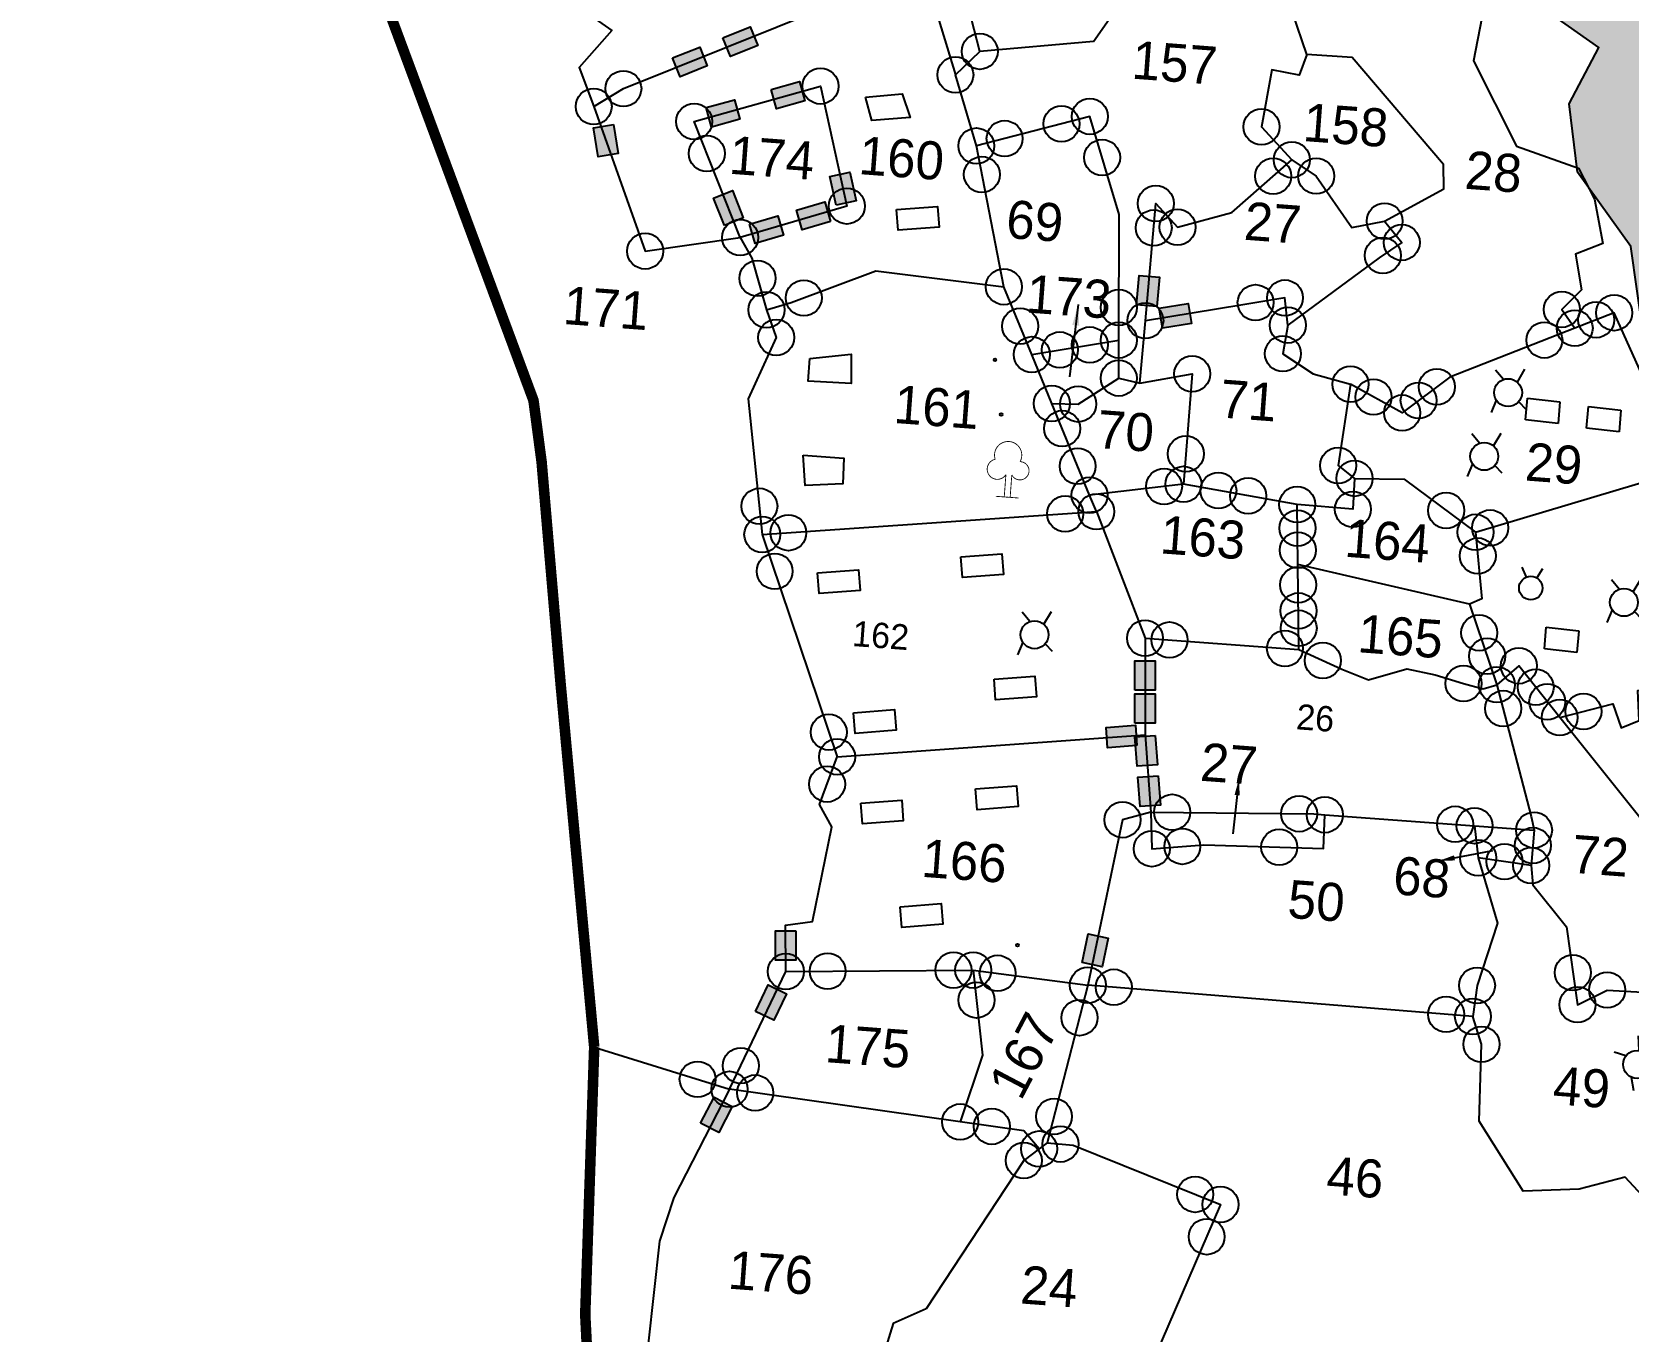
# Model space of a CAD drawing. Header units: metres. Extents: x 29 to 320633, y 17 to 1867657.
# Drawn here: x 318049 to 318801, y 1864960 to 1865572 of the extents above; entities that cross this region are included whole.
import ezdxf

# ---------------------------------------------------------------- set-up
doc = ezdxf.new("R2010")
doc.units = ezdxf.units.M
doc.header["$MEASUREMENT"] = 0
for name, color, linetype in [('OTHERS', 1, 'Continuous'), ('POLY_HATCH', 12, 'Continuous'), ('POLY_PARCEL', 6, 'Continuous'), ('POLY_WATER', 4, 'Continuous'), ('SYM_ARROW', 1, 'Continuous'), ('SYM_STONE', 1, 'Continuous'), ('SYM_TREE', 1, 'Continuous'), ('SYM_WELL', 1, 'Continuous'), ('TEXT_PARCEL', 7, 'Continuous'), ('V_BOUND_LINE', 7, 'Continuous')]:
    doc.layers.add(name, color=color, linetype=linetype)
doc.styles.get("Standard").update_dxf_attribs({"font": 'arial.ttf'})
doc.styles.add('TEXT_MAP', font='KRDEV050.TTF')
doc.dimstyles.get("Standard").update_dxf_attribs({"dimtxt": 0.18, "dimasz": 0.18, "dimexe": 0.18, "dimexo": 0.0625, "dimgap": 0.09, "dimtad": 0, "dimtih": 1, "dimtoh": 1, "dimdec": 4, "dimzin": 0, "dimdsep": 46, "dimtxsty": 'Standard', "dimcen": 0.09, "dimadec": 0, "dimazin": 0, "dimtfac": 1, "dimtdec": 4, "dimtofl": 0, "dimtmove": 0, "dimatfit": 3, "dimfxl": 1, "dimtolj": 1, "dimtzin": 0, "dimarcsym": 0})

# ---------------------------------------------------------------- blocks, each defined once
blk = doc.blocks.new('PAKKAWELL')
blk.add_circle((0, 0), 0.181)
blk = doc.blocks.new('MOTWELL_4')
at = {"layer": 'SYM_WELL'}
for points in [[(0.48, 1.23), (0.5, 2.39)], [(-1.31, 0.19), (-2.46, -0.38)], [(1.31, 0.18), (2.65, 0.63)], [(0.21, -1.31), (0.25, -2.27)]]:
    blk.add_lwpolyline(points, dxfattribs=at)
blk.add_circle((0, 0), 1.32, dxfattribs=at)
blk = doc.blocks.new('IMLITREE')
at = {"const_width": 0.08}
for points in [[(0.97, 3.44, 1.518268), (-1.4, 3.49, 1.518268)], [(-1.4, 3.49, 1.50414), (-0.28, 2.12, 1.50414)], [(0.28, 2.13, 1.763654), (0.97, 3.44, 1.763654)]]:
    blk.add_lwpolyline(points, format="xyb", dxfattribs=at)
for points in [[(-0.28, 2.12), (-0.28, 0)], [(0.28, 2.13), (0.28, 0)], [(-1.08, 0), (1.08, 0)]]:
    blk.add_lwpolyline(points, dxfattribs=at)
blk = doc.blocks.new('MOTWELL')
for points in [[(-1.54, 2.96), (-0.8, 1.55)], [(1.54, 2.96), (0.8, 1.55)]]:
    blk.add_lwpolyline(points)
blk.add_circle((0, 0), 1.74)
blk = doc.blocks.new('STONE')
blk.add_circle((0, 0), 0.851)
blk = doc.blocks.new('STONESQUAREFILLED')
blk.add_hatch(color=256).paths.add_polyline_path([(0.696, -0.481), (0.696, 0.481), (-0.696, 0.481), (-0.696, -0.481)])
blk.add_lwpolyline([(-0.696, 0.481), (0.696, 0.481), (0.696, -0.481), (-0.696, -0.481)], close=True)
blk = doc.blocks.new('TEXTARROW')
blk.add_leader([(0.04, -0.01), (8.68, -0.01)], dimstyle='Standard', override={"dimtxt": 2.5, "dimasz": 2.5, "dimexe": 1.25, "dimexo": 0.625, "dimgap": 0.625, "dimtad": 1, "dimtih": 0, "dimtoh": 0, "dimzin": 8, "dimcen": 2.5, "dimtofl": 1})
blk = doc.blocks.new('6548')
at = {"layer": 'POLY_HATCH'}
h = blk.add_hatch(dxfattribs=at)
h.set_pattern_fill('ZIGZAG', color=256, scale=5.810502, angle=-5.71461, style=0)
h.set_pattern_definition([(354.2854, (316787.528, 1863830.558), (20.19363, 16.51969), [18.44834, -18.44834]), (84.2854, (316805.885, 1863828.722), (-16.51969, 20.19363), [18.44834, -18.44834])])
h.paths.add_polyline_path([(318365.38, 1866496.91), (318381.92, 1866417.88), (318438.31, 1866377.76), (318480.3, 1866308.13), (318593.56, 1866179.59), (318682.02, 1866096.09), (318697.78, 1865979.88), (318715.75, 1865876.84), (318735.21, 1865788.8), (318755.36, 1865721.35), (318748.46, 1865673.14), (318745.94, 1865627.25), (318765.67, 1865597.04), (318794.56, 1865575.55), (318780.29, 1865550.12), (318783.36, 1865518.82), (318806.78, 1865484.1), (318811.63, 1865442.98), (318847.07, 1865404.31), (318862.03, 1865367.69), (318854.45, 1865298.89), (318864.49, 1865226.94), (318845.17, 1865164.82), (318877.61, 1865096.15), (318955.38, 1865025.69), (319046.53, 1864978.69), (319118.88, 1864956.75), (319185.02, 1864963.03), (319234.35, 1864960.4), (319262.56, 1864987.38), (319256.21, 1865027.27), (319286.16, 1865056.51), (319295.26, 1865100.5), (319284.13, 1865133.98), (319303.75, 1865167.14), (319300.24, 1865198.49), (319272.18, 1865228.16), (319251.62, 1865250.19), (319264.12, 1865271.67), (319302.28, 1865287.82), (319339.22, 1865236.6), (319370.43, 1865183.2), (319456.82, 1865154.11), (319494.5, 1865131.61), (319533.41, 1865137.28), (319573.74, 1865174.18), (319620.94, 1865124.66), (319645.46, 1865064.77), (319687.58, 1865065.37), (319755.93, 1865121.21), (319854.31, 1865174.04), (319925.66, 1865232.33), (319962.32, 1865261.03), (319978.09, 1865283.17), (320001.68, 1865298.45), (320012.5, 1865318.32), (320027.25, 1865344.41), (320041.77, 1865357.29), (320046.14, 1865378.91), (320039.7, 1865402.71), (320029.21, 1865419.19), (320005.25, 1865446.01), (320010.43, 1865474), (319988.25, 1865505.99), (319984.54, 1865535.03), (319989.67, 1865553.26), (319977.76, 1865577.61), (319949.58, 1865593.66), (319947.83, 1865609.27), (319925.33, 1865616.59), (319934.95, 1865646.5), (319941.72, 1865670.09), (319932.64, 1865700.64), (319937.13, 1865745.52), (319932.54, 1865776.86), (319919.54, 1865801.31), (319900.87, 1865824.13), (319898.79, 1865847.5), (319889.78, 1865878.72), (319887.99, 1865912.45), (319847.73, 1865927.05), (319836.64, 1865922.15), (319830.77, 1865900.69), (319828.81, 1865884), (319791.49, 1865897.75), (319766.32, 1865929.76), (319750.91, 1865967.65), (319742.82, 1865998.52), (319721.51, 1866023.27), (319716, 1865983.84), (319704.08, 1865975.78), (319696.83, 1865957.45), (319701.15, 1865902.83), (319673.76, 1865887.69), (319681.32, 1865864.64), (319705.01, 1865836.87), (319705.68, 1865807.25), (319696.79, 1865785.85), (319725.52, 1865701.21), (319758.37, 1865625.62), (319778.37, 1865537.65), (319813.71, 1865521.19), (319830.53, 1865483.12), (319857.22, 1865467.48), (319846.68, 1865441.74), (319812.4, 1865439.62), (319803.46, 1865416.83), (319771.48, 1865393.38), (319743.84, 1865389.72), (319743.08, 1865338.57), (319702.88, 1865326.8), (319665.51, 1865354), (319619.72, 1865420.28), (319585.08, 1865462.42), (319548.52, 1865459.78), (319494.24, 1865484.72), (319483.63, 1865484.78), (319444.91, 1865482.45), (319415.98, 1865511.18), (319375.49, 1865507.78), (319340.06, 1865517.66), (319314.36, 1865530.96), (319301.13, 1865531.92), (319257.97, 1865534.81), (319232.87, 1865552.02), (319188.77, 1865546.04), (319170.34, 1865566.1), (319136.26, 1865566.22), (319094.4, 1865549.01), (319053.06, 1865564.51), (318982.51, 1865547.3), (318954.08, 1865569.32), (318946.36, 1865599.39), (318927.15, 1865644.25), (318933.59, 1865701.49), (318924.29, 1865726.79), (318938.55, 1865777.22), (318909.3, 1865791.03), (318891.66, 1865819.15), (318910.14, 1865851.86), (318892.75, 1865892.3), (318873.51, 1865914.27), (318872.73, 1865949.29), (318889.71, 1865973.93), (318879.61, 1865995.91), (318864.89, 1866014.66), (318866.27, 1866053.94), (318860.39, 1866086.53), (318871.82, 1866104.04), (318871.1, 1866109.55), (318862.37, 1866120.19), (318869.36, 1866160.67), (318889.97, 1866181.71), (318861.35, 1866179.05), (318811.02, 1866192.11), (318795.2, 1866222.99), (318778.09, 1866217.79), (318747.76, 1866220.3), (318698.62, 1866248.74), (318694.5, 1866269.23), (318672.24, 1866274.16), (318655.87, 1866297.23), (318650.07, 1866322.75), (318588.91, 1866396.25), (318562.48, 1866436.21), (318597.47, 1866454.14), (318630.61, 1866453.59), (318677.99, 1866443.32), (318704.21, 1866469.8), (318719.07, 1866473.76), (318738.86, 1866484.31), (318762.55, 1866479.78), (318787.47, 1866514), (318811.99, 1866523.43), (318820.75, 1866548.82), (318834.59, 1866590.29), (318850.47, 1866610.81), (318858.84, 1866640.62), (318825.75, 1866626.42), (318789.74, 1866632.79), (318757.22, 1866611.07), (318706.89, 1866634.17), (318687.44, 1866626.44), (318646.91, 1866636.02), (318627.35, 1866651.35), (318613.65, 1866651.1), (318599.94, 1866650.4), (318573.32, 1866662.74), (318554.5, 1866681.9), (318531.35, 1866671.78), (318487.06, 1866680.19), (318506.91, 1866710.86), (318489.5, 1866755.22), (318526.01, 1866754.69), (318546.81, 1866808.59), (318590.59, 1866807.96), (318600.67, 1866832.34), (318625.98, 1866867.53), (318646.13, 1866871.64), (318681.46, 1866941.36), (318667.77, 1866949.65), (318632.44, 1866949.03), (318603.13, 1866967.17), (318583.94, 1866958.82), (318540.02, 1866974.58), (318525.9, 1866997.02), (318504.72, 1866982.64), (318474.18, 1866988.46), (318454.19, 1867000.15), (318422.85, 1866992.23), (318374.72, 1866994.97), (318341.56, 1866962.34), (318304.38, 1866963.99), (318257.47, 1866916.84), (318232.41, 1866914.59), (318232.67, 1866800.56), (318249.02, 1866711.76), (318265.24, 1866662.08), (318252.01, 1866627.57), (318246.35, 1866578.23), (318222.54, 1866535.81), (318198.66, 1866517.03), (318167.42, 1866507.77), (318160.57, 1866479.95), (318149.19, 1866447.69), (318115.62, 1866421.73), (318106.27, 1866385.49), (318090.2, 1866371.33), (318031.7, 1866405.69), (318017.42, 1866434), (317965.66, 1866455.07), (317953.96, 1866492.89), (317932.01, 1866477.17), (317919.18, 1866487.41), (317901.6, 1866498.51), (317933.67, 1866574.71), (317998.74, 1866614.66), (318014.8, 1866677.4), (318077.67, 1866731.65), (318088.09, 1866757.08), (318070.43, 1866759.56), (318031.51, 1866772.94), (317995.48, 1866758.76), (317966.51, 1866766.24), (317949.44, 1866767.77), (317945.84, 1866737.09), (317919.21, 1866724.69), (317893.17, 1866725.34), (317867.06, 1866704.01), (317836.24, 1866699.47), (317814.25, 1866712.13), (317792.96, 1866728.27), (317769.1, 1866722.33), (317734.98, 1866727.34), (317707.64, 1866736.28), (317683.19, 1866713.72), (317677.26, 1866688.25), (317685.47, 1866662.07), (317700.52, 1866636.18), (317696.89, 1866607.54), (317685.34, 1866589.72), (317697.81, 1866567.46), (317669.54, 1866511.56), (317684.39, 1866486.8), (317686.66, 1866441.51), (317736.65, 1866389.16), (317800.52, 1866340.74), (317847.87, 1866293.97), (317878.62, 1866258.79), (317925.77, 1866194.2), (317941.99, 1866133.75), (317935.64, 1866093.47), (317935.94, 1866093.45), (317952.57, 1866096.4), (317961.54, 1866107.91), (317981.92, 1866143.95), (318035.24, 1866187.52), (318081.24, 1866237.81), (318133.45, 1866249.4), (318216.91, 1866316.29), (318239.51, 1866428.06)])
h.paths.add_polyline_path([(319039.77, 1865329.48), (319059.27, 1865340.48), (319070.27, 1865348.23), (319074.4, 1865320.02), (319066.02, 1865298.92), (319057.94, 1865257), (319067.3, 1865250.42), (319096.72, 1865238.75), (319101.79, 1865213.59), (319099.43, 1865189.98), (319133.12, 1865166.44), (319140.17, 1865133.98), (319131.2, 1865082.04), (319058.46, 1865092.1), (319048.94, 1865107.83), (319048.34, 1865122.19), (319031.13, 1865154.57), (319014.75, 1865176.37), (319027.9, 1865236.97), (318993.51, 1865259.26), (319002.17, 1865294.41), (318999.74, 1865319.23)], flags=16)
at = {"layer": 'OTHERS'}
for p, q in [((318756.62, 1865405.87), (318757.69, 1865415.76)), ((318757.69, 1865415.76), (318772.55, 1865413.69)), ((318772.55, 1865413.69), (318771.49, 1865403.8)), ((318784.47, 1865401.35), (318785.53, 1865411.24)), ((318785.53, 1865411.24), (318800.4, 1865409.16)), ((318800.4, 1865409.16), (318799.34, 1865399.28)), ((318771.49, 1865403.8), (318756.62, 1865405.87)), ((318799.34, 1865399.28), (318784.47, 1865401.35)), ((318762.52, 1865300.77), (318763.58, 1865310.65)), ((318763.58, 1865310.65), (318778.45, 1865308.58)), ((318778.45, 1865308.58), (318777.39, 1865298.69)), ((318777.39, 1865298.69), (318762.52, 1865300.77))]:
    blk.add_line(p, q, dxfattribs=at)
for points in [[(318457.97, 1865561.42), (318474.74, 1865562.53), (318478.21, 1865551.59), (318460.48, 1865550.74)], [(318470.82, 1865509.62), (318489.61, 1865510.56), (318490.09, 1865501.06), (318471.3, 1865500.12)], [(318429.28, 1865442.35), (318448.4, 1865443.87), (318448.02, 1865430.42), (318428.25, 1865432.07)], [(318425.22, 1865398.18), (318443.8, 1865396.27), (318443.03, 1865384.6), (318425.76, 1865384.26)], [(318496.26, 1865349.75), (318515.05, 1865350.7), (318515.53, 1865341.2), (318496.74, 1865340.25)], [(318430.41, 1865344.04), (318449.2, 1865344.99), (318449.68, 1865335.49), (318430.89, 1865334.55)], [(318510, 1865293.22), (318528.79, 1865294.17), (318529.27, 1865284.67), (318510.48, 1865283.73)], [(318445.22, 1865279.58), (318464.01, 1865280.53), (318464.49, 1865271.03), (318445.7, 1865270.09)], [(318447.48, 1865238.04), (318466.27, 1865238.99), (318466.75, 1865229.49), (318447.96, 1865228.55)], [(318500.22, 1865243.2), (318519.01, 1865244.14), (318519.48, 1865234.65), (318500.69, 1865233.7)], [(318464.32, 1865190.15), (318483.11, 1865191.09), (318483.59, 1865181.6), (318464.8, 1865180.65)]]:
    blk.add_lwpolyline(points, close=True, dxfattribs=at)
at = {"layer": 'POLY_HATCH'}
blk.add_lwpolyline([(319234.35, 1864960.4), (319185.02, 1864963.03), (319118.88, 1864956.75), (319046.53, 1864978.69), (318955.38, 1865025.69), (318877.61, 1865096.15), (318845.17, 1865164.82), (318864.49, 1865226.94), (318854.45, 1865298.89), (318862.03, 1865367.69), (318847.07, 1865404.31), (318811.63, 1865442.98), (318806.78, 1865484.1), (318783.36, 1865518.82), (318780.29, 1865550.12), (318794.56, 1865575.55), (318765.67, 1865597.04), (318745.94, 1865627.25), (318748.46, 1865673.14), (318755.36, 1865721.35), (318735.21, 1865788.8), (318715.75, 1865876.84), (318697.78, 1865979.88), (318682.02, 1866096.09)], dxfattribs=at)
at = {"layer": 'POLY_PARCEL'}
for points in [[(318718.04, 1865710.62), (318726.24, 1865691.02), (318718.85, 1865688.52), (318726.15, 1865668.57), (318729.26, 1865641.27), (318722.6, 1865633.09), (318725.02, 1865620.54), (318737.8, 1865616.45), (318742.49, 1865600.66), (318741.27, 1865590.63), (318736.93, 1865570.99), (318755.66, 1865531.33), (318783.76, 1865520.53), (318790.76, 1865506.22), (318794.12, 1865485.81), (318781.34, 1865481.26), (318783.81, 1865464.82), (318774.5, 1865456.04), (318780.18, 1865447.3)], [(318334.43, 1865701.98), (318318.62, 1865699.44), (318332.23, 1865673.67), (318318.24, 1865657.63), (318321.48, 1865610.7), (318342.45, 1865594.97), (318327.14, 1865578.43), (318333.27, 1865560.38)], [(318660.66, 1865575.81), (318654.61, 1865595.2), (318662.7, 1865598.28), (318659.85, 1865645.41), (318647.28, 1865655.95)], [(318333.27, 1865560.38), (318347.07, 1865568.2), (318441.7, 1865603.43), (318487.36, 1865614.26)], [(318563.07, 1865584.35), (318572.67, 1865597.35), (318586.8, 1865600.26), (318589.82, 1865615.29)], [(318563.07, 1865584.35), (318510.81, 1865581.11)], [(318660.66, 1865575.81), (318656.92, 1865566.47), (318644.44, 1865569.23), (318639.03, 1865543.22), (318652.52, 1865527.8)], [(318694.35, 1865498.57), (318721.8, 1865512.69), (318722.05, 1865523.9), (318681.45, 1865573.95), (318660.66, 1865575.81)], [(318508.14, 1865537.81), (318499.37, 1865570.66)], [(318333.27, 1865560.38), (318355.15, 1865493.52), (318398.83, 1865498.66)], [(318571.14, 1865447.2), (318572.76, 1865504.72), (318560.47, 1865550.01), (318508.14, 1865537.81)], [(318519.11, 1865472.99), (318508.14, 1865537.81)], [(318583.54, 1865455.77), (318589.73, 1865509.36), (318599.41, 1865498.25), (318624.46, 1865504.3), (318652.52, 1865527.8)], [(318652.52, 1865527.8), (318663.49, 1865520.05), (318679.17, 1865495.97), (318694.35, 1865498.57)], [(318398.83, 1865498.66), (318403.89, 1865488.96), (318410.09, 1865465.2)], [(318694.35, 1865498.57), (318701.93, 1865488.62), (318691.4, 1865481.75), (318648.75, 1865452.09)], [(318410.09, 1865465.2), (318421.5, 1865468.18), (318460.62, 1865481.7), (318519.11, 1865472.99)], [(318531.11, 1865441.55), (318519.11, 1865472.99)], [(318410.09, 1865465.2), (318414.21, 1865452.42), (318400.63, 1865424.62), (318405.5, 1865362.31)], [(318648.75, 1865452.09), (318647.78, 1865464.56), (318627.51, 1865461.83), (318583.54, 1865455.77)], [(318580.24, 1865427.25), (318583.54, 1865455.77)], [(318648.75, 1865452.09), (318646.18, 1865439.04), (318659.82, 1865429.43), (318676.76, 1865424.25)], [(318836.95, 1865372.39), (318833.84, 1865407.89), (318817.15, 1865409.25), (318798.45, 1865453.92), (318780.18, 1865447.3)], [(318531.11, 1865441.55), (318571.14, 1865447.2)], [(318570.66, 1865429.79), (318571.14, 1865447.2)], [(318780.18, 1865447.3), (318722.36, 1865426.34), (318700.14, 1865410.49), (318676.76, 1865424.25)], [(318539.73, 1865418.94), (318531.11, 1865441.55)], [(318539.73, 1865418.94), (318551.74, 1865418.37), (318570.66, 1865429.79)], [(318570.66, 1865429.79), (318580.24, 1865427.25)], [(318580.24, 1865427.25), (318604.41, 1865430.85), (318599.04, 1865380.35)], [(318676.76, 1865424.25), (318670.19, 1865387.18), (318677.51, 1865381.06)], [(318555.93, 1865376.48), (318539.73, 1865418.94)], [(318599.04, 1865380.35), (318555.93, 1865376.48)], [(318650.99, 1865369.76), (318599.04, 1865380.35)], [(318677.51, 1865381.06), (318676.42, 1865366.9), (318650.99, 1865369.76)], [(318677.51, 1865381.06), (318700.27, 1865380.05), (318732.36, 1865354.96)], [(318732.36, 1865354.96), (318817.84, 1865378.11), (318836.95, 1865372.39)], [(318558.84, 1865368.84), (318555.93, 1865376.48)], [(318405.5, 1865362.31), (318558.84, 1865368.84)], [(318558.84, 1865368.84), (318579.65, 1865310.33)], [(318650.6, 1865342.34), (318650.99, 1865369.76)], [(318405.5, 1865362.31), (318437.16, 1865259.6)], [(318732.36, 1865354.96), (318734.37, 1865324.33), (318728.75, 1865322.04)], [(318650.05, 1865303.28), (318650.6, 1865342.34)], [(318728.75, 1865322.04), (318650.6, 1865342.34)], [(318768.72, 1865269.07), (318793.29, 1865274.67), (318796.85, 1865263.67), (318805.06, 1865266.86), (318804.86, 1865280.59), (318838.18, 1865286.85), (318839.9, 1865314.96), (318884.78, 1865320.06), (318905.18, 1865308.92), (318908.11, 1865321.36), (318970.37, 1865335.08), (318995.83, 1865346.55)], [(318728.75, 1865322.04), (318740.36, 1865284.87)], [(318579.65, 1865310.33), (318578.52, 1865266.02)], [(318579.65, 1865310.33), (318650.05, 1865303.28)], [(318650.05, 1865303.28), (318669.49, 1865293.74), (318681.52, 1865288.54), (318699.31, 1865293.11), (318712.18, 1865290.17), (318725.07, 1865285.83), (318733.95, 1865283.12), (318740.36, 1865284.87)], [(318768.72, 1865269.07), (318750.65, 1865293.28), (318740.36, 1865284.87)], [(318740.36, 1865284.87), (318754.53, 1865224.14), (318755.65, 1865217.82)], [(318810.26, 1865214.52), (318768.72, 1865269.07)], [(318437.16, 1865259.6), (318578.52, 1865266.02)], [(318578.52, 1865266.02), (318580.22, 1865230.57)], [(318411.17, 1865161.77), (318411.6, 1865182.96), (318423.9, 1865184.43), (318433.95, 1865227.57), (318428.57, 1865237.88), (318437.16, 1865259.6)], [(318580.22, 1865230.57), (318567.23, 1865227.38), (318549.43, 1865152)], [(318580.22, 1865230.57), (318580.26, 1865213.76), (318604.21, 1865214.97), (318658.98, 1865211.83), (318659.98, 1865227.3)], [(318580.22, 1865230.57), (318654.94, 1865227.8), (318659.98, 1865227.3)], [(318659.98, 1865227.3), (318728.47, 1865220.52)], [(318728.47, 1865220.52), (318729.74, 1865205.72)], [(318728.47, 1865220.52), (318755.65, 1865217.82)], [(318755.65, 1865217.82), (318753.96, 1865201.61)], [(318729.74, 1865205.72), (318737.86, 1865175.59), (318727.71, 1865147.29), (318725.48, 1865133.11)], [(318753.96, 1865201.61), (318729.74, 1865205.72)], [(318753.96, 1865201.61), (318754.43, 1865192.8), (318769.33, 1865173.11), (318773.51, 1865137.31), (318787.31, 1865143.68), (318806.38, 1865142.11), (318819.11, 1865151.28)], [(318384, 1865108.49), (318411.17, 1865161.77)], [(318411.17, 1865161.77), (318497.07, 1865160.25)], [(318497.07, 1865160.25), (318500.24, 1865121.18), (318489.3, 1865090.82)], [(318497.07, 1865160.25), (318549.43, 1865152)], [(318549.43, 1865152), (318528.9, 1865080.22)], [(318725.48, 1865133.11), (318549.43, 1865152)], [(318322.48, 1865129.43), (318384, 1865108.49)], [(318837.64, 1865007.47), (318793.28, 1865057.72), (318772.19, 1865052.71), (318746.43, 1865052.52), (318727.03, 1865085.14), (318729.06, 1865120.27), (318725.48, 1865133.11)], [(318384, 1865108.49), (318357.18, 1865059.61), (318350.13, 1865039.75), (318343.75, 1864992.87), (318379, 1864910.14), (318408.64, 1864912.91), (318417.02, 1864925.89), (318430.33, 1864925.38)], [(318489.3, 1865090.82), (318384, 1865108.49)], [(318525.11, 1865077.52), (318518.42, 1865085.94), (318489.3, 1865090.82)], [(318525.11, 1865077.52), (318517.95, 1865072.43), (318471.44, 1865005.57), (318456.19, 1864999.27), (318439.65, 1864950.36)], [(318528.9, 1865080.22), (318525.11, 1865077.52)], [(318528.9, 1865080.22), (318540.83, 1865078.81), (318607.63, 1865049.91), (318569.74, 1864968.03)]]:
    blk.add_lwpolyline(points, dxfattribs=at)
blk.add_lwpolyline([(318398.83, 1865498.66), (318379.13, 1865552.31), (318437.42, 1865567.08), (318448.08, 1865511.8)], close=True, dxfattribs=at)
at = {"layer": 'POLY_WATER'}
for points in [[(318487.36, 1865614.26), (318499.37, 1865570.66)], [(318510.81, 1865581.11), (318503.89, 1865611.7)], [(318499.37, 1865570.66), (318510.81, 1865581.11)]]:
    blk.add_lwpolyline(points, dxfattribs=at)
at = {"layer": 'V_BOUND_LINE', "const_width": 4.84}
for points in [[(318322.48, 1865129.43), (318311.37, 1865295.76), (318305.24, 1865398.11), (318302.24, 1865426.4), (318232.65, 1865629.63), (318155.91, 1865805.85), (318130.76, 1865851.33), (318129.38, 1865959.58), (318143.92, 1865952.3), (318160, 1865962.14)], [(318430.33, 1864925.38), (318380.21, 1864791.01), (318371.12, 1864763.92), (318354.49, 1864766.97), (318361.02, 1864882.19), (318315.92, 1864977.9), (318315.23, 1865007.08), (318322.48, 1865129.43)]]:
    blk.add_lwpolyline(points, dxfattribs=at)
at = {"layer": 'SYM_ARROW'}
for p, xscale, yscale, zscale, rotation in [((318553.05, 1865464.19), 3.873668104785824, 3.873668104785824, 3.873668104785824, 261.7117508812647), ((318621.06, 1865244.63), 2.905251078589368, 2.905251078589368, 2.905251078589368, 262.2133680529971), ((318711.6, 1865204.83), 2.905251078589368, 2.905251078589368, 2.905251078589368, 9.41947792667864)]:
    blk.add_blockref('TEXTARROW', p, dxfattribs=dict(at, xscale=xscale, yscale=yscale, zscale=zscale, rotation=rotation))
at = {"layer": 'SYM_STONE'}
for name, p, xscale, yscale, zscale, rotation in [('STONESQUAREFILLED', (318401.24, 1865588.37), 9.684170261964562, 9.684170261964562, 9.684170261964562, 20.42066508885421), ('STONE', (318510.81, 1865581.11), 9.68417026196456, 9.68417026196456, 9.68417026196456, 354.2853873413339), ('STONESQUAREFILLED', (318377.87, 1865579.66), 9.684170261964562, 9.684170261964562, 9.684170261964562, 20.42066508885421), ('STONE', (318347.07, 1865568.2), 9.68417026196456, 9.68417026196456, 9.68417026196456, 354.2853873413339), ('STONE', (318437.42, 1865567.08), 9.68417026196456, 9.68417026196456, 9.68417026196456, 354.2853873413339), ('STONE', (318499.37, 1865570.66), 9.68417026196456, 9.68417026196456, 9.68417026196456, 354.2853873413339), ('STONE', (318333.27, 1865560.38), 9.68417026196456, 9.68417026196456, 9.68417026196456, 354.2853873413339), ('STONESQUAREFILLED', (318422.46, 1865563.29), 9.684170261964562, 9.684170261964562, 9.684170261964562, 14.21919685249466), ('STONE', (318379.13, 1865552.31), 9.68417026196456, 9.68417026196456, 9.68417026196456, 354.2853873413339), ('STONESQUAREFILLED', (318392.43, 1865555.68), 9.68417026196456, 9.68417026196456, 9.68417026196456, 14.21919685249395), ('STONE', (318547.37, 1865546.96), 9.68417026196456, 9.68417026196456, 9.68417026196456, 354.2853873413339), ('STONE', (318560.47, 1865550.01), 9.68417026196456, 9.68417026196456, 9.68417026196456, 354.2853873413339), ('STONESQUAREFILLED', (318338.44, 1865544.58), 9.68417026196456, 9.68417026196456, 9.68417026196456, 277.9061099495268), ('STONE', (318384.55, 1865537.53), 9.68417026196456, 9.68417026196456, 9.68417026196456, 354.2853873413339), ('STONE', (318508.14, 1865537.81), 9.68417026196456, 9.68417026196456, 9.68417026196456, 354.2853873413339), ('STONE', (318521.19, 1865540.86), 9.68417026196456, 9.68417026196456, 9.68417026196456, 354.2853873413339), ('STONE', (318639.03, 1865543.22), 9.68417026196456, 9.68417026196456, 9.68417026196456, 354.2853873413339), ('STONE', (318565.62, 1865531.01), 9.68417026196456, 9.68417026196456, 9.68417026196456, 354.2853873413339), ('STONE', (318510.37, 1865524.63), 9.68417026196456, 9.68417026196456, 9.68417026196456, 354.2853873413339), ('STONE', (318652.52, 1865527.8), 9.68417026196456, 9.68417026196456, 9.68417026196456, 354.2853873413339), ('STONE', (318643.77, 1865520.47), 9.68417026196456, 9.68417026196456, 9.68417026196456, 354.2853873413339), ('STONE', (318663.49, 1865520.05), 9.68417026196456, 9.68417026196456, 9.68417026196456, 354.2853873413339), ('STONESQUAREFILLED', (318393.83, 1865512.27), 9.684170261964562, 9.684170261964562, 9.684170261964562, 110.1719909951713), ('STONE', (318448.08, 1865511.8), 9.68417026196456, 9.68417026196456, 9.68417026196456, 354.2853873413339), ('STONE', (318589.73, 1865509.36), 9.68417026196456, 9.68417026196456, 9.68417026196456, 354.2853873413339), ('STONE', (318355.15, 1865493.52), 9.68417026196456, 9.68417026196456, 9.68417026196456, 354.2853873413339), ('STONE', (318398.83, 1865498.66), 9.68417026196456, 9.68417026196456, 9.68417026196456, 354.2853873413339), ('STONE', (318588.44, 1865498.18), 9.68417026196456, 9.68417026196456, 9.68417026196456, 354.2853873413339), ('STONE', (318599.41, 1865498.25), 9.68417026196456, 9.68417026196456, 9.68417026196456, 354.2853873413339), ('STONE', (318694.35, 1865498.57), 9.68417026196456, 9.68417026196456, 9.68417026196456, 354.2853873413339), ('STONE', (318701.93, 1865488.62), 9.68417026196456, 9.68417026196456, 9.68417026196456, 354.2853873413339), ('STONE', (318406.3, 1865479.73), 9.68417026196456, 9.68417026196456, 9.68417026196456, 354.2853873413339), ('STONE', (318693.1, 1865482.86), 9.68417026196456, 9.68417026196456, 9.68417026196456, 354.2853873413339), ('STONE', (318519.11, 1865472.99), 9.68417026196456, 9.68417026196456, 9.68417026196456, 354.2853873413339), ('STONE', (318410.09, 1865465.2), 9.68417026196456, 9.68417026196456, 9.68417026196456, 354.2853873413339), ('STONE', (318427.26, 1865470.17), 9.68417026196456, 9.68417026196456, 9.68417026196456, 354.2853873413339), ('STONESQUAREFILLED', (318585.1, 1865469.34), 9.684170261964562, 9.684170261964562, 9.684170261964562, 83.40956778812348), ('STONE', (318647.78, 1865464.56), 9.68417026196456, 9.68417026196456, 9.68417026196456, 354.2853873413339), ('STONE', (318571.56, 1865462.12), 9.68417026196456, 9.68417026196456, 9.68417026196456, 354.2853873413339), ('STONE', (318634.27, 1865462.74), 9.68417026196456, 9.68417026196456, 9.68417026196456, 354.2853873413339), ('STONE', (318774.5, 1865456.04), 9.68417026196456, 9.68417026196456, 9.68417026196456, 354.2853873413339), ('STONE', (318414.21, 1865452.42), 9.68417026196456, 9.68417026196456, 9.68417026196456, 354.2853873413339), ('STONE', (318526.09, 1865454.71), 9.68417026196456, 9.68417026196456, 9.68417026196456, 354.2853873413339), ('STONE', (318583.54, 1865455.77), 9.68417026196456, 9.68417026196456, 9.68417026196456, 354.2853873413339), ('STONESQUAREFILLED', (318597.35, 1865457.67), 9.684170261964562, 9.684170261964562, 9.684170261964562, 7.851254079848157), ('STONE', (318648.75, 1865452.09), 9.68417026196456, 9.68417026196456, 9.68417026196456, 354.2853873413339), ('STONE', (318790.15, 1865450.91), 9.68417026196456, 9.68417026196456, 9.68417026196456, 354.2853873413339), ('STONE', (318798.45, 1865453.92), 9.68417026196456, 9.68417026196456, 9.68417026196456, 354.2853873413339), ('STONE', (318531.11, 1865441.55), 9.68417026196456, 9.68417026196456, 9.68417026196456, 354.2853873413339), ('STONE', (318544.05, 1865443.38), 9.68417026196456, 9.68417026196456, 9.68417026196456, 354.2853873413339), ('STONE', (318557.84, 1865445.32), 9.68417026196456, 9.68417026196456, 9.68417026196456, 354.2853873413339), ('STONE', (318571.14, 1865447.2), 9.68417026196456, 9.68417026196456, 9.68417026196456, 354.2853873413339), ('STONE', (318766.14, 1865442.21), 9.68417026196456, 9.68417026196456, 9.68417026196456, 354.2853873413339), ('STONE', (318780.18, 1865447.3), 9.68417026196456, 9.68417026196456, 9.68417026196456, 354.2853873413339), ('STONE', (318646.18, 1865439.04), 9.68417026196456, 9.68417026196456, 9.68417026196456, 354.2853873413339), ('STONE', (318570.66, 1865429.79), 9.68417026196456, 9.68417026196456, 9.68417026196456, 354.2853873413339), ('STONE', (318604.41, 1865430.85), 9.68417026196456, 9.68417026196456, 9.68417026196456, 354.2853873413339), ('STONE', (318676.76, 1865424.25), 9.68417026196456, 9.68417026196456, 9.68417026196456, 354.2853873413339), ('STONE', (318716.31, 1865422.02), 9.68417026196456, 9.68417026196456, 9.68417026196456, 354.2853873413339), ('STONE', (318539.73, 1865418.94), 9.68417026196456, 9.68417026196456, 9.68417026196456, 354.2853873413339), ('STONE', (318551.74, 1865418.37), 9.68417026196456, 9.68417026196456, 9.68417026196456, 354.2853873413339), ('STONE', (318687.18, 1865418.12), 9.68417026196456, 9.68417026196456, 9.68417026196456, 354.2853873413339), ('STONE', (318707.82, 1865415.97), 9.68417026196456, 9.68417026196456, 9.68417026196456, 354.2853873413339), ('STONE', (318544.17, 1865407.3), 9.68417026196456, 9.68417026196456, 9.68417026196456, 354.2853873413339), ('STONE', (318700.14, 1865410.49), 9.68417026196456, 9.68417026196456, 9.68417026196456, 354.2853873413339), ('STONE', (318600.52, 1865394.3), 9.68417026196456, 9.68417026196456, 9.68417026196456, 354.2853873413339), ('STONE', (318550.81, 1865389.91), 9.68417026196456, 9.68417026196456, 9.68417026196456, 354.2853873413339), ('STONE', (318670.19, 1865387.18), 9.68417026196456, 9.68417026196456, 9.68417026196456, 354.2853873413339), ('STONE', (318555.93, 1865376.48), 9.68417026196456, 9.68417026196456, 9.68417026196456, 354.2853873413339), ('STONE', (318590.15, 1865379.55), 9.68417026196456, 9.68417026196456, 9.68417026196456, 354.2853873413339), ('STONE', (318599.04, 1865380.35), 9.68417026196456, 9.68417026196456, 9.68417026196456, 354.2853873413339), ('STONE', (318615, 1865377.1), 9.68417026196456, 9.68417026196456, 9.68417026196456, 354.2853873413339), ('STONE', (318677.51, 1865381.06), 9.68417026196456, 9.68417026196456, 9.68417026196456, 354.2853873413339), ('STONE', (318404.49, 1865375.26), 9.68417026196456, 9.68417026196456, 9.68417026196456, 354.2853873413339), ('STONE', (318544.54, 1865368.23), 9.68417026196456, 9.68417026196456, 9.68417026196456, 354.2853873413339), ('STONE', (318558.84, 1865368.84), 9.68417026196456, 9.68417026196456, 9.68417026196456, 354.2853873413339), ('STONE', (318628.57, 1865374.33), 9.68417026196456, 9.68417026196456, 9.68417026196456, 354.2853873413339), ('STONE', (318650.99, 1865369.76), 9.68417026196456, 9.68417026196456, 9.68417026196456, 354.2853873413339), ('STONE', (318405.5, 1865362.31), 9.68417026196456, 9.68417026196456, 9.68417026196456, 354.2853873413339), ('STONE', (318417.46, 1865362.82), 9.68417026196456, 9.68417026196456, 9.68417026196456, 354.2853873413339), ('STONE', (318676.42, 1865366.9), 9.68417026196456, 9.68417026196456, 9.68417026196456, 354.2853873413339), ('STONE', (318719.14, 1865365.29), 9.68417026196456, 9.68417026196456, 9.68417026196456, 354.2853873413339), ('STONE', (318650.84, 1865358.94), 9.68417026196456, 9.68417026196456, 9.68417026196456, 354.2853873413339), ('STONE', (318732.36, 1865354.96), 9.68417026196456, 9.68417026196456, 9.68417026196456, 354.2853873413339), ('STONE', (318739.08, 1865356.78), 9.68417026196456, 9.68417026196456, 9.68417026196456, 354.2853873413339), ('STONE', (318650.69, 1865348.83), 9.68417026196456, 9.68417026196456, 9.68417026196456, 354.2853873413339), ('STONE', (318410.75, 1865345.28), 9.68417026196456, 9.68417026196456, 9.68417026196456, 354.2853873413339), ('STONE', (318733.07, 1865344.09), 9.68417026196456, 9.68417026196456, 9.68417026196456, 354.2853873413339), ('STONE', (318650.47, 1865332.93), 9.68417026196456, 9.68417026196456, 9.68417026196456, 354.2853873413339), ('STONE', (318650.3, 1865321), 9.68417026196456, 9.68417026196456, 9.68417026196456, 354.2853873413339), ('STONE', (318579.65, 1865310.33), 9.68417026196456, 9.68417026196456, 9.68417026196456, 354.2853873413339), ('STONE', (318650.19, 1865313.04), 9.68417026196456, 9.68417026196456, 9.68417026196456, 354.2853873413339), ('STONE', (318590.86, 1865309.2), 9.68417026196456, 9.68417026196456, 9.68417026196456, 354.2853873413339), ('STONE', (318643.66, 1865303.92), 9.68417026196456, 9.68417026196456, 9.68417026196456, 354.2853873413339), ('STONE', (318732.86, 1865308.88), 9.68417026196456, 9.68417026196456, 9.68417026196456, 354.2853873413339), ('STONE', (318660.88, 1865297.97), 9.68417026196456, 9.68417026196456, 9.68417026196456, 354.2853873413339), ('STONE', (318736.24, 1865298.04), 9.68417026196456, 9.68417026196456, 9.68417026196456, 354.2853873413339), ('STONESQUAREFILLED', (318579.21, 1865293.26), 9.684170261964562, 9.684170261964562, 9.684170261964562, 88.53287431029354), ('STONE', (318750.65, 1865293.28), 9.68417026196456, 9.68417026196456, 9.68417026196456, 354.2853873413339), ('STONE', (318725.07, 1865285.83), 9.68417026196456, 9.68417026196456, 9.68417026196456, 354.2853873413339), ('STONE', (318740.36, 1865284.87), 9.68417026196456, 9.68417026196456, 9.68417026196456, 354.2853873413339), ('STONE', (318758.1, 1865283.29), 9.68417026196456, 9.68417026196456, 9.68417026196456, 354.2853873413339), ('STONESQUAREFILLED', (318578.83, 1865278.12), 9.68417026196456, 9.68417026196456, 9.68417026196456, 88.53287431029122), ('STONE', (318742.93, 1865273.84), 9.68417026196456, 9.68417026196456, 9.68417026196456, 354.2853873413339), ('STONE', (318763.24, 1865276.41), 9.68417026196456, 9.68417026196456, 9.68417026196456, 354.2853873413339), ('STONE', (318433.64, 1865271), 9.68417026196456, 9.68417026196456, 9.68417026196456, 354.2853873413339), ('STONE', (318768.72, 1865269.07), 9.68417026196456, 9.68417026196456, 9.68417026196456, 354.2853873413339), ('STONE', (318779.67, 1865271.56), 9.68417026196456, 9.68417026196456, 9.68417026196456, 354.2853873413339), ('STONE', (318437.16, 1865259.6), 9.68417026196456, 9.68417026196456, 9.68417026196456, 354.2853873413339), ('STONESQUAREFILLED', (318567.76, 1865265.53), 9.68417026196456, 9.68417026196456, 9.68417026196456, 182.5972248085537), ('STONESQUAREFILLED', (318578.87, 1865258.65), 9.68417026196456, 9.68417026196456, 9.68417026196456, 272.7475118159287), ('STONE', (318432.25, 1865247.18), 9.68417026196456, 9.68417026196456, 9.68417026196456, 354.2853873413339), ('STONESQUAREFILLED', (318579.76, 1865240.18), 9.684170261964562, 9.684170261964562, 9.684170261964562, 272.7475118159285), ('STONE', (318590.07, 1865230.21), 9.68417026196456, 9.68417026196456, 9.68417026196456, 354.2853873413339), ('STONE', (318567.23, 1865227.38), 9.68417026196456, 9.68417026196456, 9.68417026196456, 354.2853873413339), ('STONE', (318648.19, 1865228.05), 9.68417026196456, 9.68417026196456, 9.68417026196456, 354.2853873413339), ('STONE', (318659.98, 1865227.3), 9.68417026196456, 9.68417026196456, 9.68417026196456, 354.2853873413339), ('STONE', (318719.55, 1865221.4), 9.68417026196456, 9.68417026196456, 9.68417026196456, 354.2853873413339), ('STONE', (318728.47, 1865220.52), 9.68417026196456, 9.68417026196456, 9.68417026196456, 354.2853873413339), ('STONE', (318755.65, 1865217.82), 9.68417026196456, 9.68417026196456, 9.68417026196456, 354.2853873413339), ('STONE', (318580.26, 1865213.76), 9.68417026196456, 9.68417026196456, 9.68417026196456, 354.2853873413339), ('STONE', (318594.31, 1865214.47), 9.68417026196456, 9.68417026196456, 9.68417026196456, 354.2853873413339), ('STONE', (318638.72, 1865212.99), 9.68417026196456, 9.68417026196456, 9.68417026196456, 354.2853873413339), ('STONE', (318754.91, 1865210.73), 9.68417026196456, 9.68417026196456, 9.68417026196456, 354.2853873413339), ('STONE', (318729.74, 1865205.72), 9.68417026196456, 9.68417026196456, 9.68417026196456, 354.2853873413339), ('STONE', (318741.72, 1865203.69), 9.68417026196456, 9.68417026196456, 9.68417026196456, 354.2853873413339), ('STONE', (318753.96, 1865201.61), 9.68417026196456, 9.68417026196456, 9.68417026196456, 354.2853873413339), ('STONESQUAREFILLED', (318411.41, 1865173.73), 9.68417026196456, 9.68417026196456, 9.68417026196456, 268.828999180802), ('STONESQUAREFILLED', (318553.17, 1865167.86), 9.684170261964562, 9.684170261964562, 9.684170261964562, 76.71547533025178), ('STONE', (318411.17, 1865161.77), 9.68417026196456, 9.68417026196456, 9.68417026196456, 354.2853873413339), ('STONE', (318430.33, 1865161.43), 9.68417026196456, 9.68417026196456, 9.68417026196456, 354.2853873413339), ('STONE', (318487.97, 1865160.41), 9.68417026196456, 9.68417026196456, 9.68417026196456, 354.2853873413339), ('STONE', (318497.07, 1865160.25), 9.68417026196456, 9.68417026196456, 9.68417026196456, 354.2853873413339), ('STONE', (318508.19, 1865158.5), 9.68417026196456, 9.68417026196456, 9.68417026196456, 354.2853873413339), ('STONE', (318549.43, 1865152), 9.68417026196456, 9.68417026196456, 9.68417026196456, 354.2853873413339), ('STONE', (318561.22, 1865150.73), 9.68417026196456, 9.68417026196456, 9.68417026196456, 354.2853873413339), ('STONE', (318771.79, 1865152.03), 9.68417026196456, 9.68417026196456, 9.68417026196456, 354.2853873413339), ('STONESQUAREFILLED', (318404, 1865147.71), 9.684170261964562, 9.684170261964562, 9.684170261964562, 62.9871598973757), ('STONE', (318498.19, 1865146.49), 9.68417026196456, 9.68417026196456, 9.68417026196456, 354.2853873413339), ('STONE', (318727.71, 1865147.29), 9.68417026196456, 9.68417026196456, 9.68417026196456, 354.2853873413339), ('STONE', (318787.31, 1865143.68), 9.68417026196456, 9.68417026196456, 9.68417026196456, 354.2853873413339), ('STONE', (318545.19, 1865137.18), 9.68417026196456, 9.68417026196456, 9.68417026196456, 354.2853873413339), ('STONE', (318713.25, 1865134.42), 9.68417026196456, 9.68417026196456, 9.68417026196456, 354.2853873413339), ('STONE', (318773.51, 1865137.31), 9.68417026196456, 9.68417026196456, 9.68417026196456, 354.2853873413339), ('STONE', (318725.48, 1865133.11), 9.68417026196456, 9.68417026196456, 9.68417026196456, 354.2853873413339), ('STONE', (318729.06, 1865120.27), 9.68417026196456, 9.68417026196456, 9.68417026196456, 354.2853873413339), ('STONE', (318369.49, 1865113.43), 9.68417026196456, 9.68417026196456, 9.68417026196456, 354.2853873413339), ('STONE', (318389.45, 1865119.17), 9.68417026196456, 9.68417026196456, 9.68417026196456, 354.2853873413339), ('STONE', (318384, 1865108.49), 9.68417026196456, 9.68417026196456, 9.68417026196456, 354.2853873413339), ('STONE', (318395.69, 1865106.53), 9.68417026196456, 9.68417026196456, 9.68417026196456, 354.2853873413339), ('STONESQUAREFILLED', (318377.68, 1865096.97), 9.68417026196456, 9.68417026196456, 9.68417026196456, 61.24132901511429), ('STONE', (318489.3, 1865090.82), 9.68417026196456, 9.68417026196456, 9.68417026196456, 354.2853873413339), ('STONE', (318532.34, 1865092.24), 9.68417026196456, 9.68417026196456, 9.68417026196456, 354.2853873413339), ('STONE', (318503.75, 1865088.4), 9.68417026196456, 9.68417026196456, 9.68417026196456, 354.2853873413339), ('STONE', (318525.11, 1865077.52), 9.68417026196456, 9.68417026196456, 9.68417026196456, 354.2853873413339), ('STONE', (318535, 1865079.5), 9.68417026196456, 9.68417026196456, 9.68417026196456, 354.2853873413339), ('STONE', (318517.95, 1865072.43), 9.68417026196456, 9.68417026196456, 9.68417026196456, 354.2853873413339), ('STONE', (318596.15, 1865054.88), 9.68417026196456, 9.68417026196456, 9.68417026196456, 354.2853873413339), ('STONE', (318607.63, 1865049.91), 9.68417026196456, 9.68417026196456, 9.68417026196456, 354.2853873413339), ('STONE', (318600.89, 1865035.35), 9.68417026196456, 9.68417026196456, 9.68417026196456, 354.2853873413339)]:
    blk.add_blockref(name, p, dxfattribs=dict(at, xscale=xscale, yscale=yscale, zscale=zscale, rotation=rotation))
at = {"layer": 'SYM_STONE', "ltscale": 10}
for p, xscale, yscale, zscale, rotation in [((318446.53, 1865519.83), 9.68417026196456, 9.68417026196456, 9.68417026196456, 100.91252949617), ((318432.72, 1865507.7), 9.684170261964562, 9.684170261964562, 9.684170261964562, 194.9417906750948), ((318411.02, 1865501.91), 9.68417026196456, 9.68417026196456, 9.68417026196456, 14.9417906750953)]:
    blk.add_blockref('STONESQUAREFILLED', p, dxfattribs=dict(at, xscale=xscale, yscale=yscale, zscale=zscale, rotation=rotation))
at = {"layer": 'SYM_TREE', "xscale": 4.84208513098228, "yscale": 4.84208513098228, "zscale": 4.84208513098228, "rotation": 354.2853873413339}
blk.add_blockref('IMLITREE', (318518.16, 1865376.53), dxfattribs=at)
at = {"layer": 'SYM_WELL'}
for name, p, xscale, yscale, zscale, rotation in [('PAKKAWELL', (318514.2, 1865439.59), 3.422139675184852, 3.422139675184852, 3.422139675184852, 354.2853873413339), ('MOTWELL_4', (318748.9, 1865418.55), 4.84208513098228, 4.84208513098228, 4.84208513098228, 39.25796117863792), ('PAKKAWELL', (318516.31, 1865414.47), 3.422139675184852, 3.422139675184852, 3.422139675184852, 354.2853873413339), ('MOTWELL_4', (318737.22, 1865389.62), 4.84208513098228, 4.84208513098228, 4.84208513098228, 39.25796117863792), ('MOTWELL', (318757, 1865328.76), 3.09893448382866, 3.09893448382866, 3.09893448382866, 354.2853873413339), ('MOTWELL_4', (318799.52, 1865321.1), 4.84208513098228, 4.84208513098228, 4.84208513098228, 39.25796117863792), ('MOTWELL_4', (318529.07, 1865313.16), 4.84208513098228, 4.84208513098228, 4.84208513098228, 39.25796117863792), ('PAKKAWELL', (318517.57, 1865171.12), 3.422139675184852, 3.422139675184852, 3.422139675184852, 354.2853873413339)]:
    blk.add_blockref(name, p, dxfattribs=dict(at, xscale=xscale, yscale=yscale, zscale=zscale, rotation=rotation))
at = {"layer": 'TEXT_PARCEL', "xscale": 4.842085130982281, "yscale": 4.842085130982281, "zscale": 4.842085130982281, "rotation": 72.27730364615023}
blk.add_blockref('MOTWELL_4', (318800.09, 1865109.22), dxfattribs=at)
at = {"layer": 'TEXT_PARCEL', "style": 'TEXT_MAP'}
for s, height, rotation, p in [('157', 17.432, 354.28539, (318579.77, 1865566.88)), ('158', 17.432, 354.28539, (318657.49, 1865536.28)), ('174', 17.432, 354.28539, (318394.13, 1865528.03)), ('160', 17.432, 354.28539, (318453.52, 1865526.34)), ('28', 17.432, 354.28539, (318731.07, 1865512.53)), ('69', 17.432, 354.28539, (318520.31, 1865495.37)), ('27', 17.432, 354.28539, (318629.33, 1865491.75)), ('171', 17.432, 354.28539, (318316.34, 1865461.14)), ('173', 17.432, 354.28539, (318528.59, 1865460.97)), ('161', 17.432, 354.28539, (318466.69, 1865411.91)), ('71', 17.432, 354.28539, (318616.1, 1865410.61)), ('70', 17.432, 354.28539, (318559.43, 1865398.08)), ('29', 17.432, 354.28539, (318755.29, 1865378.13)), ('163', 17.432, 354.28539, (318587.16, 1865349.05)), ('164', 17.432, 354.28539, (318671.69, 1865345.33)), ('162', 11.621, 354.28539, (318445.12, 1865310.18)), ('165', 17.432, 354.28539, (318676.52, 1865301.43)), ('26', 11.621, 354.28539, (318647.58, 1865266.83)), ('27', 17.432, 354.28539, (318602.92, 1865244.39)), ('166', 17.432, 354.28539, (318474.02, 1865203.64)), ('72', 17.432, 354.28539, (318771.97, 1865197.88)), ('68', 17.432, 354.28539, (318689.93, 1865190.13)), ('50', 17.432, 354.28539, (318641.33, 1865180.58)), ('175', 17.432, 354.28539, (318427.71, 1865119.86)), ('167', 17.432, 60.76674, (318517.31, 1865099.32)), ('49', 17.432, 354.28539, (318760.71, 1865092.06)), ('46', 17.432, 354.28539, (318655.85, 1865053.45)), ('176', 17.432, 354.28539, (318380.56, 1865017.22)), ('24', 17.432, 354.28539, (318514.39, 1865006.99))]:
    blk.add_text(s, height=height, rotation=rotation, dxfattribs=at).set_placement(p)

msp = doc.modelspace()

# ---------------------------------------------------------------- block references
at = {"xscale": 1.028701240895841, "yscale": 1.028701240895841, "zscale": 1.028701240895841, "rotation": 1.466497714788241}
msp.add_blockref('6548', (40065.4, -61319.15), dxfattribs=at)

doc.saveas('drawing.dxf')
